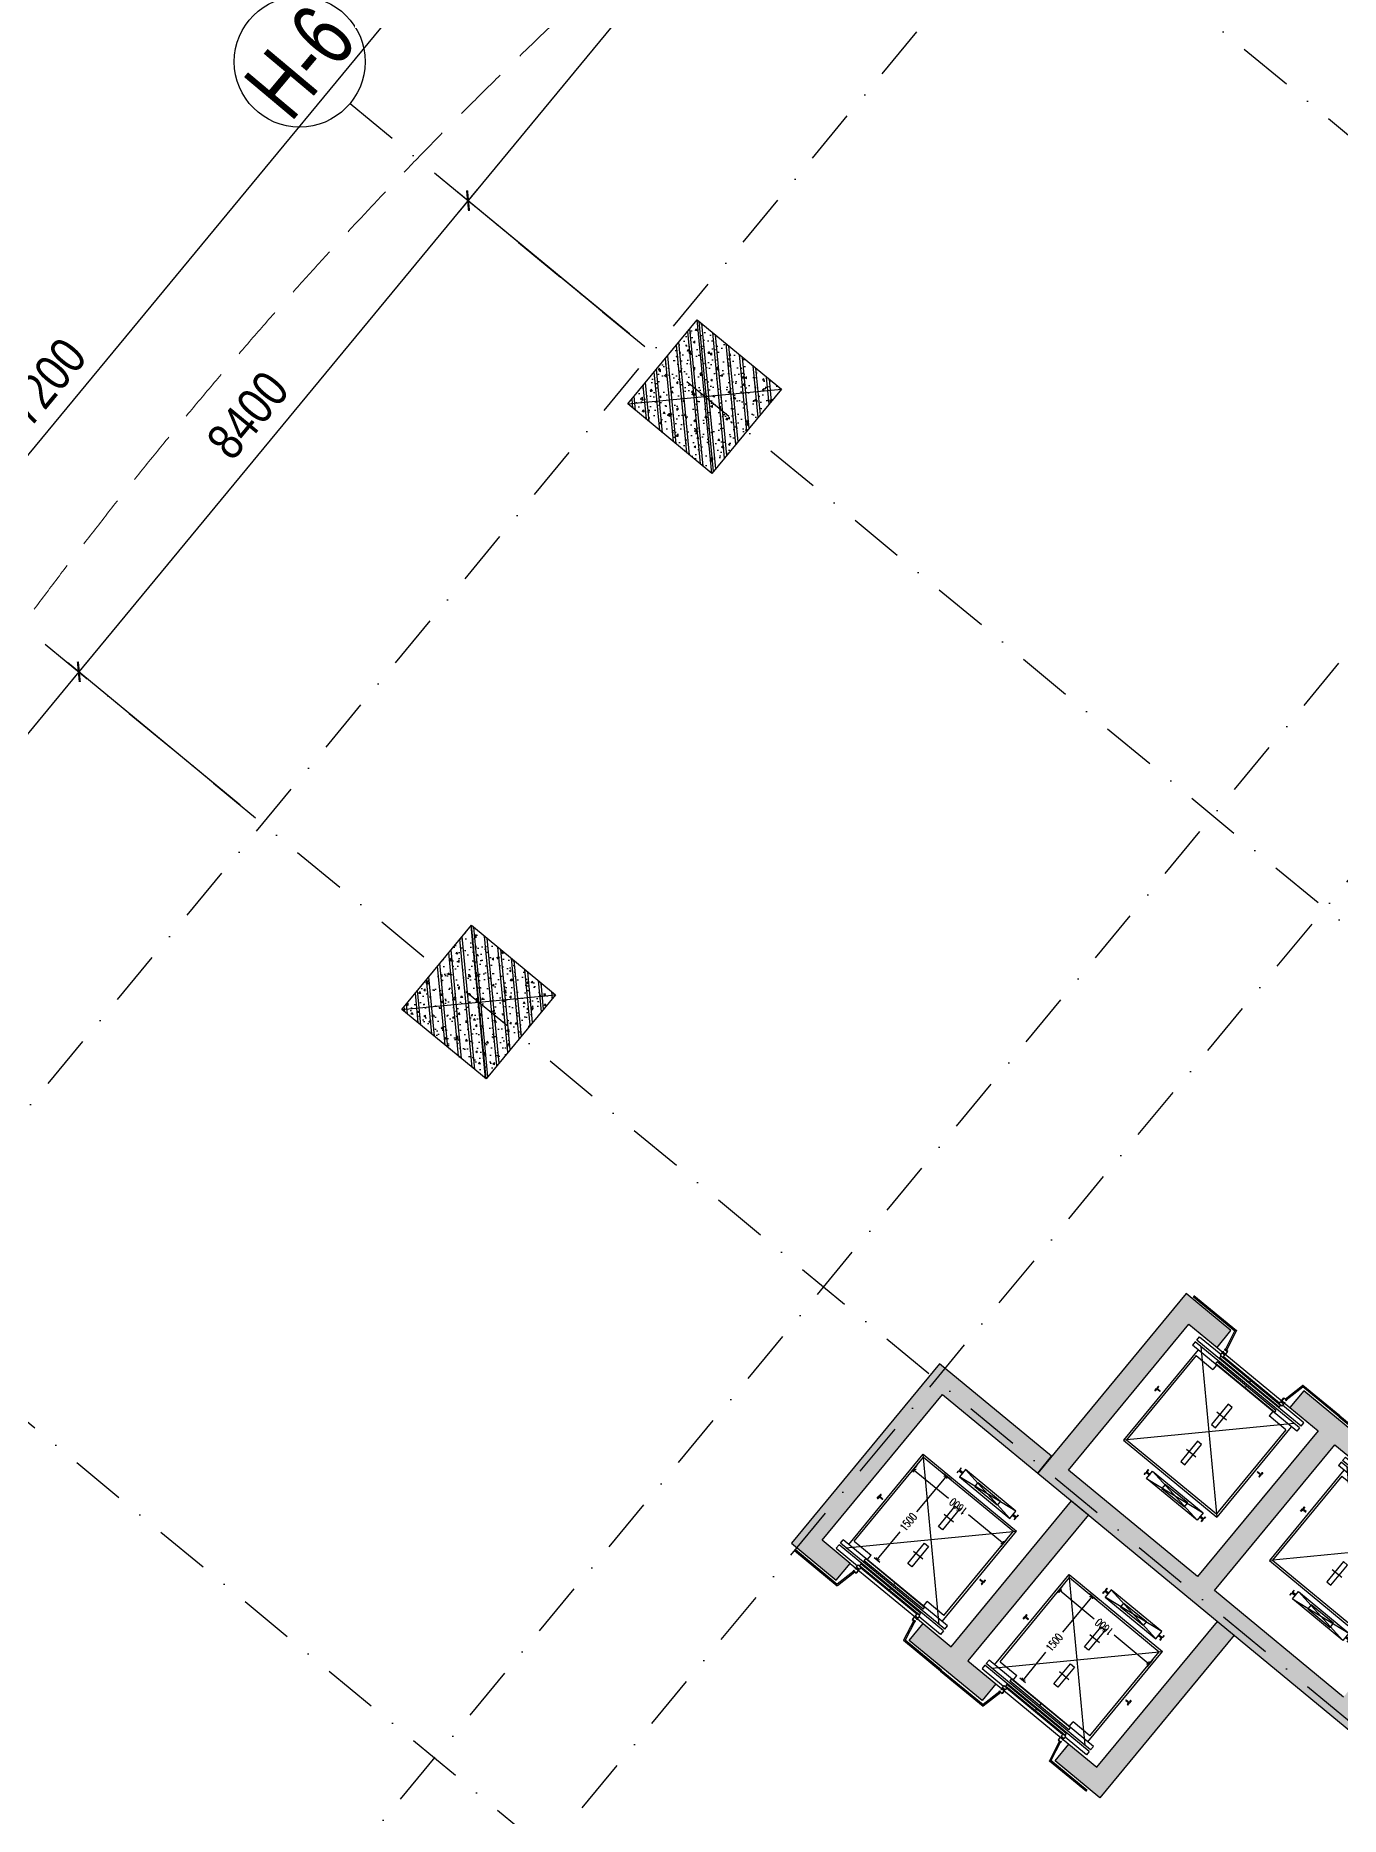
# Model space of a CAD drawing. Header units: millimetres. Extents: x -1307469 to 1307234, y -626931 to 1119422.
# Drawn here: x -105610 to -87678, y 90774 to 115254 of the extents above; entities that cross this region are included whole.
import ezdxf
from ezdxf.enums import TextEntityAlignment as Align

# ---------------------------------------------------------------- set-up
doc = ezdxf.new("R2010")
doc.units = ezdxf.units.MM
doc.header["$LTSCALE"] = 300
doc.header["$MEASUREMENT"] = 0
for name, pattern in [('CENTERX2', [4, 2.5, -0.5, 0.5, -0.5]), ('DASHDOT', [1, 0.5, -0.25, 0, -0.25]), ('HIDDEN', [0.375, 0.25, -0.125]), ('PHANTOMX2', [5, 2.5, -0.5, 0.5, -0.5, 0.5, -0.5])]:
    doc.linetypes.add(name, pattern=pattern)
for name, color, linetype in [('KC-Betong', 6, 'Continuous'), ('KT-Hatch', 251, 'Continuous'), ('KT-Kich thuoc', 9, 'Continuous'), ('KT-Luoi truc South Tower', 8, 'DASHDOT'), ('KT-Net cot vach', 6, 'Continuous'), ('KT-Net manh', 139, 'Continuous'), ('KT-Noi that', 36, 'Continuous'), ('ST_MBDV Cot vach 220805$0$AUDIT_I_220805193045-1', 50, 'Continuous')]:
    doc.layers.add(name, color=color, linetype=linetype)
doc.layers.add('KT-Chi gioi XD', color=7, linetype='HIDDEN', true_color=0x0066cc)
doc.styles.add('Arial Narrow', font='ARIALN.TTF')
doc.styles.add('DIM', font='vnsimli.shx', dxfattribs={"width": 0.7})
doc.styles.add('ST_MBDV Cot vach 220805$0$HBA-Text', font='GOTHIC.TTF')
doc.dimstyles.new('CCU 1-100 A1', dxfattribs={"dimscale": 100, "dimtxt": 2.2, "dimasz": 1, "dimexe": 1, "dimexo": 0, "dimgap": 1, "dimtad": 1, "dimdec": 0, "dimdsep": 46, "dimtxsty": 'DIM', "dimblk1": 'ARCHTICK', "dimblk2": 'ARCHTICK', "dimsah": 1, "dimcen": 0, "dimdle": 1, "dimclrd": 256, "dimclre": 256, "dimclrt": 31, "dimadec": 0, "dimazin": 0, "dimtfac": 1, "dimtdec": 0, "dimtix": 1, "dimtmove": 2, "dimatfit": 3, "dimldrblk": 'ARCHTICK', "dimfxl": 8, "dimtolj": 1, "dimarcsym": 0})
doc.dimstyles.new('ccu12-200', dxfattribs={"dimscale": 200, "dimtxt": 2.5, "dimasz": 1, "dimexe": 1, "dimexo": 2, "dimgap": 1, "dimtad": 1, "dimdec": 0, "dimdsep": 46, "dimtxsty": 'Arial Narrow', "dimblk": 'ARCHTICK', "dimcen": -1, "dimdle": 1, "dimclrd": 256, "dimclre": 256, "dimclrt": 3, "dimadec": 0, "dimazin": 2, "dimtfac": 0.1, "dimtdec": 0, "dimtmove": 0, "dimatfit": 1, "dimldrblk": 'ARCHTICK', "dimfxl": 1, "dimtvp": 0.833333, "dimtolj": 1, "dimtzin": 12, "dimarcsym": 0})
pattern_1 = [(50, (550, 1550), (286.904, -25.1), [30, -330]), (355, (550, 1550), (-55.5, 300.877), [24, -264]), (100.451, (573.9, 1547.9), (231.404, 275.776), [25.496, -280.457]), (46.184, (550, 1630), (426.896, -66.21), [45, -495]), (96.636, (585.57, 1624.5), (373.865, 389.65), [38.244, -420.685]), (351.184, (550, 1630), (373.865, 389.65), [36, -396]), (21, (590, 1610), (238.763, -161.048), [30, -330]), (326, (590, 1610), (97.326, 290.06), [24, -264]), (71.451, (609.9, 1596.58), (336.09, 129.012), [25.496, -280.457]), (37.5, (550, 1550), (4.864, 133.1575), [0, -260.8, 0, -268, 0, -265]), (7.5, (550, 1550), (105.228, 157.765), [0, -152.8, 0, -254.8, 0, -101]), (327.5, (460.8, 1550), (213.529, -9.022), [0, -100, 0, -312, 0, -414]), (317.5, (420.8, 1550), (233.274, 40.042), [0, -130, 0, -207.2, 0, -294]), (45, (550, 1550), (-120.208, 120.208), []), (45, (550, 1599), (-120.208, 120.208), [])]

# ---------------------------------------------------------------- blocks, each defined once
blk = doc.blocks.new('_ARCHTICK')
at = {"color": 0, "linetype": 'ByBlock', "const_width": 0.15}
blk.add_lwpolyline([(-0.5, -0.5), (0.5, 0.5)], dxfattribs=at)
blk = doc.blocks.new('*D426')
at = {"layer": 'Defpoints', "color": 0, "transparency": 16777216}
for p in [(-97140, 110898, 0), (-105016, 106508), (-102492, 104424, 0)]:
    blk.add_point(p, dxfattribs=at)
at = {"layer": 'KT-Kich thuoc', "lineweight": -2, "transparency": 16777216}
for p, q in [((-99540, 113139), (-105144, 106354)), ((-97448, 111152), (-99822, 113112)), ((-102801, 104678), (-105170, 106635))]:
    blk.add_line(p, q, dxfattribs=at)
at = {"layer": 'KT-Kich thuoc', "lineweight": -2, "transparency": 16777216, "xscale": 200, "yscale": 200, "zscale": 200}
for p, rotation in [((-99667, 112985), 50.44882678931273), ((-105016, 106508), 230.4488267893127)]:
    blk.add_blockref('_ARCHTICK', p, dxfattribs=dict(at, rotation=rotation))
at = {"layer": 'KT-Kich thuoc', "color": 3, "transparency": 16777216, "insert": (-102693, 110036), "char_height": 500, "attachment_point": 5, "rotation": 50.4488, "style": 'Arial Narrow'}
blk.add_mtext('\\A1;8400', dxfattribs=at)
blk = doc.blocks.new('*D427')
at = {"layer": 'Defpoints', "color": 0, "transparency": 16777216}
for p in [(-102489, 104421, 0), (-110365, 100031), (-107841, 97947, 0)]:
    blk.add_point(p, dxfattribs=at)
at = {"layer": 'KT-Kich thuoc', "lineweight": -2, "transparency": 16777216}
for p, q in [((-104889, 106662), (-110492, 99877)), ((-102797, 104675), (-105170, 106635)), ((-108149, 98201), (-110519, 100159))]:
    blk.add_line(p, q, dxfattribs=at)
at = {"layer": 'KT-Kich thuoc', "lineweight": -2, "transparency": 16777216, "xscale": 200, "yscale": 200, "zscale": 200}
for p, rotation in [((-105016, 106508), 50.44882678931273), ((-110365, 100031), 230.4488267893127)]:
    blk.add_blockref('_ARCHTICK', p, dxfattribs=dict(at, rotation=rotation))
at = {"layer": 'KT-Kich thuoc', "color": 3, "transparency": 16777216, "insert": (-108042, 103560), "char_height": 500, "attachment_point": 5, "rotation": 50.4488, "style": 'Arial Narrow'}
blk.add_mtext('\\A1;8400', dxfattribs=at)
blk = doc.blocks.new('*D415')
at = {"layer": 'Defpoints', "color": 0, "transparency": 16777216}
for p in [(-91791, 117374, 0), (-99667, 112985), (-97143, 110900, 0)]:
    blk.add_point(p, dxfattribs=at)
at = {"layer": 'KT-Kich thuoc', "lineweight": -2, "transparency": 16777216}
for p, q in [((-94191, 119616), (-99795, 112831)), ((-92099, 117629), (-94473, 119589)), ((-97452, 111155), (-99822, 113112))]:
    blk.add_line(p, q, dxfattribs=at)
at = {"layer": 'KT-Kich thuoc', "lineweight": -2, "transparency": 16777216, "xscale": 200, "yscale": 200, "zscale": 200}
for p, rotation in [((-94319, 119462), 50.44882678931273), ((-99667, 112985), 230.4488267893127)]:
    blk.add_blockref('_ARCHTICK', p, dxfattribs=dict(at, rotation=rotation))
at = {"layer": 'KT-Kich thuoc', "color": 3, "transparency": 16777216, "insert": (-97344, 116513), "char_height": 500, "attachment_point": 5, "rotation": 50.4488, "style": 'Arial Narrow'}
blk.add_mtext('\\A1;8400', dxfattribs=at)
blk = doc.blocks.new('*U349')
h = blk.add_hatch()
h.set_pattern_fill('VATLIEU04', color=250, scale=40, style=0, pattern_type=2)
h.set_pattern_definition(pattern_1)
h.paths.add_polyline_path([(-475, -475), (1025, -475), (1025, 1025), (-475, 1025)])
at = {"color": 6, "ltscale": 0.25}
blk.add_lwpolyline([(-475, -475), (1025, -475), (1025, 1025), (-475, 1025)], close=True, dxfattribs=at)
at = {"layer": 'Defpoints', "linetype": 'ByBlock', "ltscale": 30}
for p, q in [((1025, -475), (-475, 1025)), ((-475, -475), (1025, 1025))]:
    blk.add_line(p, q, dxfattribs=at)
blk = doc.blocks.new('*U354')
h = blk.add_hatch()
h.set_pattern_fill('VATLIEU04', color=250, scale=40, style=0, pattern_type=2)
h.set_pattern_definition(pattern_1)
h.paths.add_polyline_path([(-475, -475), (1025, -475), (1025, 1025), (-475, 1025)])
at = {"color": 6, "ltscale": 0.25}
blk.add_lwpolyline([(-475, -475), (1025, -475), (1025, 1025), (-475, 1025)], close=True, dxfattribs=at)
at = {"layer": 'Defpoints', "linetype": 'ByBlock', "ltscale": 30}
for p, q in [((1025, -475), (-475, 1025)), ((-475, -475), (1025, 1025))]:
    blk.add_line(p, q, dxfattribs=at)
blk = doc.blocks.new('ST_MBDV Cot vach 220805$0$GRID-SYM-flat-103')
at = {"layer": 'ST_MBDV Cot vach 220805$0$AUDIT_I_220805193045-1'}
blk.add_circle((0, 0, 0), 900, dxfattribs=at)
at = {"layer": 'ST_MBDV Cot vach 220805$0$AUDIT_I_220805193045-1', "style": 'ST_MBDV Cot vach 220805$0$HBA-Text'}
blk.add_attdef('GRID', text='', height=900, rotation=19.0471, dxfattribs=at).set_placement((0, 0, 0), align=Align.MIDDLE_CENTER)
blk = doc.blocks.new('*D401')
at = {"layer": 'Defpoints', "color": 0, "transparency": 16777216}
for p in [(-85499, 133966), (-81097, 130331), (-123887, 78516, 0)]:
    blk.add_point(p, dxfattribs=at)
at = {"layer": 'KT-Kich thuoc', "lineweight": -2, "transparency": 16777216}
for p, q in [((-128417, 81997), (-85371, 134121)), ((-81405, 130586), (-85653, 134094)), ((-124196, 78771), (-128444, 82279))]:
    blk.add_line(p, q, dxfattribs=at)
at = {"layer": 'KT-Kich thuoc', "lineweight": -2, "transparency": 16777216, "xscale": 200, "yscale": 200, "zscale": 200}
for p, rotation in [((-85499, 133966), 50.44882697620305), ((-128289, 82151), 230.4488269762031)]:
    blk.add_blockref('_ARCHTICK', p, dxfattribs=dict(at, rotation=rotation))
at = {"layer": 'KT-Kich thuoc', "color": 3, "transparency": 16777216, "insert": (-105576, 110369), "char_height": 500, "attachment_point": 5, "rotation": 50.4488, "style": 'Arial Narrow'}
blk.add_mtext('\\A1;67200', dxfattribs=at)
blk = doc.blocks.new('_Open90')
at = {"color": 0, "linetype": 'ByBlock', "lineweight": -2}
for p, q in [((0, 0), (-1, 0)), ((-0.5, 0.5), (0, 0)), ((0, 0), (-0.5, -0.5))]:
    blk.add_line(p, q, dxfattribs=at)
blk = doc.blocks.new('*D241')
at = {"layer": 'Defpoints', "color": 5, "transparency": 16777216}
for p, q in [((-2230, 1494), (-2230, 1596)), ((-2180, 1546), (-1728, 1546)), ((-780, 1546), (-1372, 1546)), ((-730, 1457), (-730, 1596))]:
    blk.add_line(p, q, dxfattribs=at)
at = {"layer": 'Defpoints', "color": 0, "transparency": 16777216}
for p in [(-2230, 1546), (-2230, 1494, 0), (-730, 1457, 0)]:
    blk.add_point(p, dxfattribs=at)
at = {"layer": 'Defpoints', "color": 5, "transparency": 16777216, "xscale": 50, "yscale": 50, "zscale": 50, "rotation": 180}
blk.add_blockref('_Open90', (-2230, 1546), dxfattribs=at)
at = {"layer": 'Defpoints', "color": 5, "transparency": 16777216, "xscale": 50, "yscale": 50, "zscale": 50}
blk.add_blockref('_Open90', (-730, 1546), dxfattribs=at)
at = {"layer": 'Defpoints', "color": 5, "transparency": 16777216, "insert": (-1550, 1546), "char_height": 110, "attachment_point": 5, "style": 'DIM'}
blk.add_mtext('\\A1;1500', dxfattribs=at)
blk = doc.blocks.new('*D242')
at = {"layer": 'Defpoints', "color": 5, "transparency": 16777216}
for p, q in [((-879, 1950), (-1000, 1950)), ((-950, 1900), (-950, 1328)), ((-950, 400), (-950, 972)), ((-879, 350), (-1000, 350))]:
    blk.add_line(p, q, dxfattribs=at)
at = {"layer": 'Defpoints', "color": 0, "transparency": 16777216}
for p in [(-879, 1950, 0), (-950, 350), (-879, 350, 0)]:
    blk.add_point(p, dxfattribs=at)
at = {"layer": 'Defpoints', "color": 5, "transparency": 16777216, "xscale": 50, "yscale": 50, "zscale": 50}
for p, rotation in [((-950, 1950), 90), ((-950, 350), 270)]:
    blk.add_blockref('_Open90', p, dxfattribs=dict(at, rotation=rotation))
at = {"layer": 'Defpoints', "color": 5, "transparency": 16777216, "insert": (-950, 1150), "char_height": 110, "attachment_point": 5, "rotation": 90, "style": 'DIM'}
blk.add_mtext('\\A1;1600', dxfattribs=at)
blk = doc.blocks.new('TM 1000kg')
at = {"layer": 'KT-Net manh'}
for p, q in [((-2850, 2500), (-2850, 1742.2)), ((-2832, 2500), (-2832, 1754.4)), ((-2850, 1742.2), (-2847, 1742.2)), ((-2847, 1742.2), (-2847, 1739.2)), ((-2550, 1674.2), (-2847, 1739.2)), ((-2550, 1692.7), (-2832, 1754.4)), ((-2500, 1800), (-2500, 500)), ((-2850, 557.8), (-2847, 557.8)), ((-2850, -100), (-2850, 557.8)), ((-2550, 625.8), (-2847, 560.8)), ((-2847, 557.8), (-2847, 560.8)), ((-2550, 607.3), (-2832, 545.6)), ((-2832, -100), (-2832, 545.6))]:
    blk.add_line(p, q, dxfattribs=at)
at = {"layer": 'KT-Net manh', "const_width": 2}
for points in [[(-2847, 1742.2), (-2832, 1754.4)], [(-2847, 557.8), (-2832, 545.6)]]:
    blk.add_lwpolyline(points, dxfattribs=at)
at = {"layer": 'KT-Net manh', "ltscale": 2}
for points in [[(-2510, 1700), (-2500, 1700), (-2500, 1650), (-2550, 1650), (-2550, 1700), (-2540, 1700), (-2540, 1690), (-2541.6, 1690), (-2541.6, 1698.4), (-2548.4, 1698.4), (-2548.4, 1651.6), (-2501.6, 1651.6), (-2501.6, 1698.4), (-2508.4, 1698.4), (-2508.4, 1690), (-2510, 1690)], [(-2510, 600), (-2500, 600), (-2500, 650), (-2550, 650), (-2550, 600), (-2540, 600), (-2540, 610), (-2541.6, 610), (-2541.6, 601.6), (-2548.4, 601.6), (-2548.4, 648.4), (-2501.6, 648.4), (-2501.6, 601.6), (-2508.4, 601.6), (-2508.4, 610), (-2510, 610)]]:
    blk.add_lwpolyline(points, close=True, dxfattribs=at)
at = {"layer": 'KT-Noi that', "linetype": 'Continuous', "ltscale": 2}
for p, q in [((-2460, 2080, 0), (-2460, 1700, 0)), ((-2400, 2080, 0), (-2460, 2080, 0)), ((-2400, 220, 0), (-2400, 2080, 0)), ((-2370, 220, 0), (-2370, 2080, 0)), ((-2370, 2080, 0), (-2310, 2080, 0)), ((-2310, 220, 0), (-2310, 2080, 0)), ((-2310, 1981, 0), (-700, 1981, 0)), ((-700, 1981, 0), (-700, 319, 0)), ((-2230, 1950, 0), (-730, 1950, 0)), ((-2230, 1950, 0), (-2230, 1650, 0)), ((-730, 1950, 0), (-730, 350, 0)), ((-2455, 650, 0), (-2455, 1650, 0)), ((-2441.3, 620, 0), (-2441.3, 1680, 0)), ((-2411, 1680, 0), (-2441.3, 1680, 0)), ((-2411, 620, 0), (-2411, 1680, 0)), ((-2348, 625, 0), (-2348, 1675, 0)), ((-2348, 1675, 0), (-2314, 1675, 0)), ((-2314, 625, 0), (-2314, 1675, 0)), ((-2310, 1650, 0), (-2230, 1650, 0)), ((-2411, 1150, 0), (-2441.3, 1150, 0)), ((-2314, 1150, 0), (-2348, 1150, 0)), ((-2460, 220, 0), (-2460, 600, 0)), ((-2411, 620, 0), (-2441.3, 620, 0)), ((-2348, 625, 0), (-2314, 625, 0)), ((-2310, 650, 0), (-2230, 650, 0)), ((-2230, 350, 0), (-2230, 650, 0)), ((-2310, 319, 0), (-700, 319, 0)), ((-2230, 350, 0), (-730, 350, 0)), ((-2400, 220, 0), (-2460, 220, 0)), ((-2370, 220, 0), (-2310, 220, 0))]:
    blk.add_line(p, q, dxfattribs=at)
at = {"layer": 'KT-Noi that', "linetype": 'HIDDEN', "ltscale": 500}
for p, q in [((-2370, 1981, 0), (-700, 319, 0)), ((-2370, 319, 0), (-700, 1981, 0)), ((-495, 1400, 0), (-625, 500, 0)), ((-495, 500, 0), (-625, 1400, 0))]:
    blk.add_line(p, q, dxfattribs=at)
at = {"layer": 'KT-Noi that', "linetype": 'Continuous'}
for p, q in [((-1572.5, 2077, 0), (-1572.5, 2082, 0)), ((-1572.5, 2082, 0), (-1535, 2082, 0)), ((-1569.5, 2074, 0), (-1540.1, 2070.9, 0)), ((-1540, 2021, 0), (-1540, 2050, 0)), ((-1539, 2020, 0), (-1535, 2020, 0)), ((-1537.1, 2054.1, 0), (-1537.1, 2067.9, 0)), ((-1497.5, 2082, 0), (-1535, 2082, 0)), ((-1531, 2020, 0), (-1535, 2020, 0)), ((-1532.9, 2054.1, 0), (-1532.9, 2067.9, 0)), ((-1530, 2021, 0), (-1530, 2050, 0)), ((-1500.5, 2074, 0), (-1529.9, 2070.9, 0)), ((-1497.5, 2077, 0), (-1497.5, 2082, 0)), ((-603.5, 1460, 0), (-574.4, 1460, 0)), ((-603.5, 1456.8, 0), (-603.5, 1460, 0)), ((-603.5, 1456.8, 0), (-574.4, 1456.8, 0)), ((-568.2, 1406.2, 0), (-568.2, 1450.6, 0)), ((-565, 1406.2, 0), (-565, 1450.6, 0)), ((-558, 1403.2, 0), (-562, 1403.2, 0)), ((-558, 1400, 0), (-562, 1400, 0)), ((-555, 1406.2, 0), (-555, 1450.6, 0)), ((-551.8, 1406.2, 0), (-551.8, 1450.6, 0)), ((-516.5, 1460, 0), (-545.6, 1460, 0)), ((-516.5, 1456.8, 0), (-545.6, 1456.8, 0)), ((-516.5, 1456.8, 0), (-516.5, 1460, 0)), ((-568.2, 493.8, 0), (-568.2, 449.4, 0)), ((-565, 493.8, 0), (-565, 449.4, 0)), ((-558, 500, 0), (-562, 500, 0)), ((-558, 496.8, 0), (-562, 496.8, 0)), ((-555, 493.8, 0), (-555, 449.4, 0)), ((-551.8, 493.8, 0), (-551.8, 449.4, 0)), ((-1540, 279, 0), (-1540, 250, 0)), ((-1539, 280, 0), (-1535, 280, 0)), ((-1537.1, 245.9, 0), (-1537.1, 232.1, 0)), ((-1531, 280, 0), (-1535, 280, 0)), ((-1532.9, 245.9, 0), (-1532.9, 232.1, 0)), ((-1530, 279, 0), (-1530, 250, 0)), ((-603.5, 443.2, 0), (-574.4, 443.2, 0)), ((-603.5, 440, 0), (-574.4, 440, 0)), ((-516.5, 443.2, 0), (-545.6, 443.2, 0)), ((-516.5, 440, 0), (-545.6, 440, 0)), ((-1572.5, 223, 0), (-1572.5, 218, 0)), ((-1572.5, 218, 0), (-1535, 218, 0)), ((-1569.5, 226, 0), (-1540.1, 229.1, 0)), ((-1497.5, 218, 0), (-1535, 218, 0)), ((-1500.5, 226, 0), (-1529.9, 229.1, 0)), ((-1497.5, 223, 0), (-1497.5, 218, 0))]:
    blk.add_line(p, q, dxfattribs=at)
at = {"layer": 'KT-Noi that', "linetype": 'CENTERX2'}
for p, q in [((-1815, 1236, 0), (-1815, 1066.7, 0)), ((-1155, 1236, 0), (-1155, 1066.7, 0))]:
    blk.add_line(p, q, dxfattribs=at)
at = {"layer": 'KT-Noi that', "linetype": 'Continuous', "ltscale": 2, "elevation": 0}
for points in [[(-2485, 1700), (-2445, 1700), (-2445, 1650), (-2485, 1650)], [(-495, 1400), (-625, 1400), (-625, 500), (-495, 500)], [(-2485, 600), (-2445, 600), (-2445, 650), (-2485, 650)]]:
    blk.add_lwpolyline(points, close=True, dxfattribs=at)
at = {"layer": 'KT-Noi that', "linetype": 'PHANTOMX2', "elevation": 0}
for points in [[(-1635, 1186), (-1635, 1114), (-1995, 1114), (-1995, 1186)], [(-975, 1186), (-975, 1114), (-1335, 1114), (-1335, 1186)], [(-524, 1150), (-524, 750), (-596, 750), (-596, 1150)]]:
    blk.add_lwpolyline(points, close=True, dxfattribs=at)
at = {"layer": 'KT-Noi that', "linetype": 'Continuous'}
for centre, radius, start, end in [((-1569.5, 2077, 0), 3, 180, 270), ((-1540.1, 2067.9, 0), 3, 0, 90), ((-1542.3, 2054.7, 0), 5.25, 295.66972, 353.31728), ((-1539, 2021, 0), 1, 180, 270), ((-1529.9, 2067.9, 0), 3, 90, 180), ((-1527.7, 2054.7, 0), 5.25, 186.68272, 244.33028), ((-1531, 2021, 0), 1, 270, 0), ((-1500.5, 2077, 0), 3, 270, 0), ((-574.4, 1450.6, 0), 9.4, 0, 90), ((-574.4, 1450.6, 0), 6.2, 0, 90), ((-562, 1406.2, 0), 6.2, 180, 270), ((-562, 1406.2, 0), 3, 180, 270), ((-558, 1406.2, 0), 3, 270, 0), ((-558, 1406.2, 0), 6.2, 270, 0), ((-545.6, 1450.6, 0), 9.4, 90, 180), ((-545.6, 1450.6, 0), 6.2, 90, 180), ((-562, 493.8, 0), 6.2, 90, 180), ((-562, 493.8, 0), 3, 90, 180), ((-558, 493.8, 0), 6.2, 0, 90), ((-558, 493.8, 0), 3, 0, 90), ((-1539, 279, 0), 1, 90, 180), ((-1542.3, 245.3, 0), 5.25, 6.68272, 64.33028), ((-1527.7, 245.3, 0), 5.25, 115.66972, 173.31728), ((-1531, 279, 0), 1, 0, 90), ((-574.4, 449.4, 0), 6.2, 270, 0), ((-574.4, 449.4, 0), 9.4, 270, 0), ((-545.6, 449.4, 0), 9.4, 180, 270), ((-545.6, 449.4, 0), 6.2, 180, 270), ((-1569.5, 223, 0), 3, 90, 180), ((-1540.1, 232.1, 0), 3, 270, 0), ((-1529.9, 232.1, 0), 3, 180, 270), ((-1500.5, 223, 0), 3, 0, 90)]:
    blk.add_arc(centre, radius, start, end, dxfattribs=at)
at = {"layer": 'Defpoints', "color": 5}
for base, p1, p2, angle, picture, middle in [((-950.2, 350), (-879.1, 1950, 0), (-879.1, 350, 0), 90, '*D242', (-950.2, 1150)), ((-2230, 1545.8), (-730, 1457.2, 0), (-2230, 1494.3, 0), 180, '*D241', (-1550.1, 1545.8))]:
    dim = blk.add_linear_dim(base=base, p1=p1, p2=p2, angle=angle, dimstyle='CCU 1-100 A1', override={"dimscale": 50, "dimblk1": 'Open90', "dimblk2": 'Open90', "dimclrd": 5, "dimclre": 5, "dimclrt": 5, "dimlwd": 65535, "dimlwe": 65535}, dxfattribs=at)
    dim.commit()
    dim.dimension.update_dxf_attribs({"geometry": picture, "text_midpoint": middle, "dimtype": 128})

msp = doc.modelspace()

# ---------------------------------------------------------------- hatches: boundary and pattern name
at = {"layer": 'KT-Hatch'}
h = msp.add_hatch(dxfattribs=at)
h.set_pattern_fill('1BETONG2-BOP', color=256, scale=50, pattern_type=2)
h.set_pattern_definition([(10.4488, (-107837.5, 97943.8), (256.5447, -252.5566), [37.5, -412.5]), (315.4488, (-107837.5, 97943.8), (185.993, 334.1673), [30, -330]), (60.9002, (-107816.1, 97922.76), (442.538, 81.6104), [31.87, -350.571]), (6.633, (-107773.8, 98020.9), (358.753, -403.604), [56.25, -618.75]), (57.0844, (-107743.9, 97987.3), (670.482, 77.969), [47.805, -525.856]), (311.633, (-107773.8, 98020.9), (670.482, 77.969), [45, -495]), (341.4488, (-107751.18, 97969.8), (101.9372, -345.2663), [37.5, -412.5]), (186.4488, (-107751.2, 97969.8), (142.6476, -354.842), [30, -330]), (31.9002, (-107742.7, 97941.02), (426.618, -143.1685), [31.87, -350.571]), (27.9488, (-107837.49, 97943.8), (33.6139, 163.1308), [0, -326, 0, -335, 0, -331.25]), (324.9488, (-107837.5, 97943.8), (230.2583, 56.3262), [0, -191, 0, -318.5, 0, -126.25]), (287.9488, (-107923.46, 98014.8), (198.62244, -178.6558), [0, -125, 0, -390, 0, -517.5]), (277.9488, (-107962.02, 98046.64), (256.7064, -147.0836), [0, -162.5, 0, -259, 0, -367.5]), (275.4488, (-107837.5, 97943.8), (211.5398, 20.1783), []), (275.4488, (-107798.5, 97991.03), (211.5398, 20.1783), [])])
h.paths.add_polyline_path([(-86365.7, 94737.1), (-85980.1, 94418.7), (-87635.7, 92414), (-89409.1, 93878.5), (-87753.6, 95883.3), (-87368, 95564.9), (-87177, 95796.2), (-88179.4, 96624), (-88370.4, 96392.7), (-87984.9, 96074.3), (-89640.5, 94069.5), (-91413.9, 95534.1), (-89758.3, 97538.9), (-89372.8, 97220.5), (-89181.7, 97451.8), (-89798.6, 97961.2), (-91836.2, 95493.8), (-85590.7, 90336), (-83553, 92803.4), (-84169.9, 93312.8), (-84360.9, 93081.5), (-83975.4, 92763.1), (-85631, 90758.4), (-87404.4, 92222.9), (-85748.8, 94227.7), (-85363.3, 93909.3), (-85172.2, 94140.6), (-86174.6, 94968.4)])
h = msp.add_hatch(dxfattribs=at)
h.set_pattern_fill('1BETONG2-BOP', color=256, scale=50, pattern_type=2)
h.set_pattern_definition([(10.4488, (-99480.43, 89218.1), (256.545, -252.5566), [37.5, -412.5]), (315.4488, (-99480.43, 89218.1), (185.993, 334.167), [30, -330]), (60.9002, (-99459.05, 89197.07), (442.538, 81.61), [31.87, -350.571]), (6.633, (-99416.75, 89295.2), (358.753, -403.604), [56.25, -618.75]), (57.0844, (-99386.85, 89261.6), (670.482, 77.969), [47.805, -525.856]), (311.633, (-99416.75, 89295.2), (670.482, 77.97), [45, -495]), (341.4488, (-99394.12, 89244.1), (101.937, -345.266), [37.5, -412.5]), (186.4488, (-99394.1, 89244.1), (142.648, -354.842), [30, -330]), (31.9002, (-99385.62, 89215.33), (426.618, -143.1685), [31.87, -350.571]), (27.9488, (-99480.43, 89218.11), (33.6139, 163.1308), [0, -326, 0, -335, 0, -331.25]), (324.9488, (-99480.43, 89218.11), (230.2583, 56.3262), [0, -191, 0, -318.5, 0, -126.25]), (287.9488, (-99566.4, 89289.11), (198.6224, -178.6558), [0, -125, 0, -390, 0, -517.5]), (277.9488, (-99604.95, 89320.95), (256.7064, -147.0836), [0, -162.5, 0, -259, 0, -367.5]), (275.4488, (-99480.43, 89218.11), (211.5398, 20.1783), []), (275.4488, (-99441.43, 89265.34), (211.5398, 20.1783), [])])
h.paths.add_polyline_path([(-91645.7, 95724.6), (-93186.4, 96996.5), (-95223.4, 94530), (-94606.5, 94020.6), (-94415.5, 94251.9), (-94801, 94570.3), (-93145.4, 96575), (-91836.2, 95493.8)])
h.paths.add_polyline_path([(-92410.8, 92596.3), (-92601.8, 92365), (-93604.2, 93192.8), (-93413.1, 93424.1), (-93027.6, 93105.7), (-91372, 95110.4), (-91140.7, 94919.4), (-92796.3, 92914.7)])
h.paths.add_polyline_path([(-91599.4, 91537.2), (-91408.4, 91768.5), (-91022.9, 91450.1), (-89367.3, 93454.9), (-89135.9, 93263.8), (-90982.6, 91027.8)])

# ---------------------------------------------------------------- linework, layer by layer
at = {"layer": 'KC-Betong', "elevation": 0}
msp.add_lwpolyline([(-91645.7, 95724.6), (-93186.4, 96996.5), (-95223.4, 94530), (-94606.5, 94020.6), (-94415.5, 94251.9), (-94801, 94570.3), (-93145.4, 96575), (-91836.2, 95493.8), (-91645.7, 95724.6)], dxfattribs=at)
at = {"layer": 'KT-Chi gioi XD', "lineweight": 13, "ltscale": 10, "elevation": 0, "flags": 128}
msp.add_lwpolyline([(-29078.1, 143772.1), (-33774.2, 161645), (-36124.3, 162456.9), (-45058.2, 155685.5), (-68562, 137753.5), (-92229.5, 120645.5, 0.684877), (-61797, 6849.6), (-41426.4, 4693.7), (-2997.3, 5908.3), (-146.9, 9554.9)], format="xyb", close=True, dxfattribs=at)
at = {"layer": 'KT-Luoi truc South Tower', "ltscale": 5}
for p, q in [((-129319.6, 71931.2), (-78164.4, 133874.7)), ((-95937.8, 120799), (-63888.7, 94331.6)), ((-101286.6, 114322.1), (-77548.8, 94718.6)), ((-121609.1, 65563.6), (-82540.3, 112871.6)), ((-120067, 64290), (-80998.2, 111598.1)), ((-106635.5, 107845.3), (-82897.7, 88241.7)), ((-111984.3, 101368.4), (-88246.5, 81764.8))]:
    msp.add_line(p, q, dxfattribs=at)
at = {"layer": 'KT-Net cot vach', "ltscale": 0.5, "elevation": 0}
for points in [[(-87177, 95796.2), (-88179.4, 96624), (-88370.4, 96392.7), (-87984.9, 96074.3), (-89640.5, 94069.5), (-91413.9, 95534.1), (-89758.3, 97538.9), (-89372.8, 97220.5), (-89181.7, 97451.8), (-89798.6, 97961.2), (-91836.2, 95493.8), (-85590.7, 90336)], [(-87635.7, 92414), (-89409.1, 93878.5), (-87753.6, 95883.3), (-87368, 95564.9)]]:
    msp.add_lwpolyline(points, dxfattribs=at)
at = {"layer": 'KT-Net cot vach', "elevation": 0}
for points in [[(-92410.8, 92596.3), (-92601.8, 92365), (-93604.2, 93192.8), (-93413.1, 93424.1), (-93027.6, 93105.7), (-91372, 95110.4), (-91140.7, 94919.4), (-92796.3, 92914.7), (-92410.8, 92596.3)], [(-91599.4, 91537.2), (-91408.4, 91768.5), (-91022.9, 91450.1), (-89367.3, 93454.9), (-89135.9, 93263.8), (-90982.6, 91027.8), (-91599.4, 91537.2)]]:
    msp.add_lwpolyline(points, dxfattribs=at)

# ---------------------------------------------------------------- block references
at = {"layer": 'KT-Kich thuoc'}
ref = msp.add_blockref('ST_MBDV Cot vach 220805$0$GRID-SYM-flat-103', (-101980.6, 114895.2, 0), dxfattribs=at)
ref.add_attrib('GRID', 'H-6', dxfattribs={"layer": 'ST_MBDV Cot vach 220805$0$AUDIT_I_220805193045-1', "height": 900, "rotation": 50, "style": 'ST_MBDV Cot vach 220805$0$HBA-Text', "width": 0.75}).set_placement((-101980.6, 114895.2, 0), align=Align.MIDDLE_CENTER)
at = {"layer": 'KT-Net cot vach', "linetype": 'ByBlock', "xscale": -1, "rotation": 320.4488276923478}
for name, p in [('*U354', (-96378.1, 109903.7, 0)), ('*U349', (-99483.2, 101581.8))]:
    msp.add_blockref(name, p, dxfattribs=at)
at = {"layer": 'KT-Noi that', "xscale": -1, "rotation": 50.44882673720985}
for p in [(-89576.8, 94146.7, 0), (-87572, 92491.1, 0)]:
    msp.add_blockref('TM 1000kg', p, dxfattribs=at)
at = {"layer": 'KT-Noi that', "rotation": 50.4689621673074}
for p in [(-91436.3, 95034, 0), (-89431.5, 93378.4, 0)]:
    msp.add_blockref('TM 1000kg', p, dxfattribs=at)

# ---------------------------------------------------------------- dimensions: what is measured, and where the dimension line sits
at = {"layer": 'KT-Kich thuoc'}
dim = msp.add_linear_dim(base=(-85498.7, 133966.3), p1=(-123887.5, 78516, 0), p2=(-81096.7, 130331), angle=50.44883, dimstyle='ccu12-200', dxfattribs=at)
dim.commit()
dim.dimension.update_dxf_attribs({"geometry": '*D401', "text_midpoint": (-105225.4, 110079.4), "dimtype": 161})
for base, p1, p2, picture, middle in [((-99667.4, 112984.9), (-91791, 117374.4, 0), (-97143.3, 110900.4, 0), '*D415', (-97344, 116513.3)), ((-105016.2, 106508.1), (-97139.8, 110897.5, 0), (-102492.1, 104423.5, 0), '*D426', (-102692.9, 110036.4)), ((-110365.1, 100031.2), (-102488.6, 104420.7, 0), (-107840.9, 97946.7, 0), '*D427', (-108041.7, 103559.5))]:
    dim = msp.add_linear_dim(base=base, p1=p1, p2=p2, angle=50.44883, dimstyle='ccu12-200', dxfattribs=at)
    dim.commit()
    dim.dimension.update_dxf_attribs({"geometry": picture, "text_midpoint": middle})

doc.saveas('drawing.dxf')
